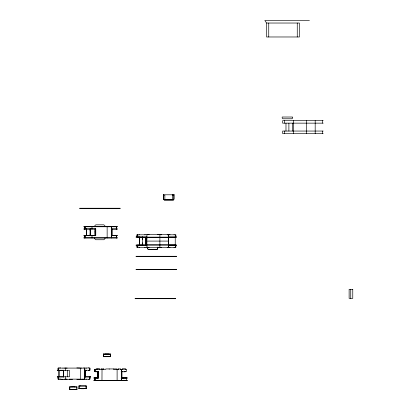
<?xml version="1.0" encoding="UTF-8"?>
<svg xmlns="http://www.w3.org/2000/svg" width="410" height="410" viewBox="0 0 410 410"><rect width="100%" height="100%" fill="white"/><g stroke="black" fill="none" stroke-linecap="round" stroke-linejoin="round"><path stroke-width="0.61" d="M146.672 245.042L146.672 237.139M173.758 199.168L173.261 200.018L173.942 199.234L173.942 194.396L173.942 199.234M163.59 199.234L163.774 194.396L163.59 199.234L164.272 200.018L173.261 200.018L164.272 200.018L163.774 199.168M309.417 20.5L264.829 20.5L266.577 23.032L266.577 36.977L299.423 36.977L299.423 23.032L266.577 23.032M323.188 120.627L282.639 120.627L282.639 123.149L323.188 123.149M323.188 131.051L282.639 131.051L282.639 133.573L323.188 133.573M163.59 194.97L164.81 194.97M172.113 194.97L173.942 194.97M79.648 208.234L120.202 208.234M79.648 208.413L120.202 208.413M83.876 226.576L117.429 226.576M83.876 226.761L117.429 226.761M83.891 228.923L95.766 228.923L95.766 235.642L83.891 235.642M117.414 228.923L111.3 228.923L111.3 235.642L117.414 235.642M83.891 229.108L95.289 228.923M95.766 229.108L95.397 228.923M111.469 229.108L117.414 229.108M86.413 230.645L86.679 230.645M90.092 230.645L90.477 230.645M86.413 233.92L86.679 233.92M90.092 233.92L90.477 233.92M147.098 234.612L170.058 234.612M139.446 234.797L136.991 234.797L136.991 237.139M144.694 234.797L149.199 234.612M161.54 234.797L157.599 234.612M173.953 234.797L175.834 234.797L175.834 237.139M83.891 235.458L95.289 235.642M95.766 235.458L95.397 235.642M111.469 235.458L117.414 235.458M136.048 236.954L146.908 236.954M168.52 236.954L176.597 236.954M136.048 237.139L176.597 237.139M143.428 237.318L137.878 237.139M144.694 237.318L175.152 237.318L175.116 236.954M83.876 237.8L117.429 237.8M83.876 237.984L117.429 237.984M142.301 239.04L142.485 237.139M146.631 241.09L168.407 241.09M142.301 243.135L142.485 245.042M143.428 244.857L137.878 245.042M144.694 244.857L175.152 244.857L175.116 245.221M136.048 245.042L176.597 245.042M136.048 245.221L146.908 245.221M168.52 245.221L176.597 245.221M139.446 247.379L136.991 247.379L136.991 245.042M144.694 247.379L149.199 247.563M157.583 247.379L161.54 247.379M147.098 247.563L170.058 247.563M173.953 247.379L175.834 247.379L175.834 245.042M136.048 256.27L176.597 256.27M136.048 256.455L176.597 256.455M136.048 269.411L176.597 269.411M136.048 269.595L176.597 269.595M135.095 298.531L175.649 298.531M135.095 298.716L175.649 298.716M110.408 355.716L110.592 356.715L103.31 356.715L103.31 354.045L110.592 354.045L110.408 355.029M103.31 354.091L105.606 354.091M108.296 354.091L110.592 354.091M103.31 354.23L110.592 354.23M110.592 354.901L110.592 355.911M103.31 356.531L110.592 356.526M88.586 367.903L86.079 368.088M62.909 368.088L80.222 368.088M81.928 368.088L76.844 367.903M86.433 368.088L83.671 367.903M99.533 369.282L105.8 369.282L105.8 368.938L116.845 368.938L116.845 369.282M118.551 369.282L113.467 369.282L113.467 368.938M120.033 369.282L123.056 369.282L123.056 368.938M102.023 369.282L101.967 380.664M57.236 370.25L63.909 370.25M86.648 370.25L84.644 370.25L84.644 376.969L90.759 376.969M57.236 370.435L69.49 370.435L69.49 376.785L57.236 376.785M96.888 371.439L98.18 371.439L98.169 378.158M121.104 371.439L122.877 371.439M97.811 371.788L98.169 371.788M121.488 371.788L121.831 371.439M84.819 376.785L90.759 376.785M57.236 376.969L63.909 376.969M93.859 377.815L98.169 377.815M121.437 377.815L127.382 377.815M93.859 378.158L98.18 378.158M121.104 378.158L127.382 378.158M60.654 379.127L58.056 379.127L58.056 376.785M63.14 379.311L59.481 379.127M88.586 379.311L86.079 379.127M93.844 380.321L127.397 380.321M93.844 380.664L127.397 380.664M78.945 385.984L86.228 385.984M69.685 387.014L76.967 387.014M76.967 387.686L76.967 388.695M76.783 387.819L76.967 386.83L69.685 386.83L69.685 389.5L71.35 389.315M78.945 388.413L86.228 388.413M76.783 388.501L76.967 389.5L75.302 389.315M78.945 388.552L81.242 388.552M83.932 388.552L86.228 388.552M69.685 389.315L76.967 389.31M69.685 389.444L76.967 389.444M350.75 289.306L350.75 298.362M322.424 120.627L322.424 123.149M322.424 131.051L322.424 133.573M315.182 120.627L315.182 133.573M306.485 120.627L306.485 133.573M297.26 23.032L297.26 36.977M293.498 120.627L293.498 133.573M292.463 123.149L292.463 131.051M288.891 123.149L288.891 131.051M285.98 123.149L285.98 131.051M284.335 120.627L284.335 123.149M284.335 131.051L284.335 133.573M268.74 23.032L268.74 36.977M175.736 234.797L175.736 236.954M175.736 245.221L175.736 247.379M175.239 237.139L175.239 245.042M174.363 234.797L167.177 234.797M174.363 247.379L167.177 247.379M168.587 234.797L168.587 247.379M168.52 234.797L168.52 239.204M168.52 242.971L168.52 247.379M168.407 239.204L168.407 242.971M159.895 234.797L159.895 247.379M146.934 234.797L146.908 239.158L146.631 239.158L146.908 247.379M146.836 239.158L146.836 243.017M146.76 237.318L146.76 239.158M146.76 243.017L146.76 244.857M145.873 237.139L145.873 245.042M145.775 237.318L145.775 244.857M145.232 234.797L139.041 234.797M145.207 247.379L139.041 247.379M142.424 236.954L142.424 239.25M142.424 242.93L142.424 245.221M142.301 236.954L142.301 245.221M139.564 236.954L139.564 245.221M139.472 237.139L139.472 245.042M137.775 234.797L137.775 236.954M137.775 245.221L137.775 247.379M137.745 234.797L137.745 237.139M137.745 245.042L137.745 247.379M137.073 234.797L137.073 236.954M137.073 245.221L137.073 247.379M126.582 377.815L126.582 380.664M126.26 377.815L126.26 378.158M126.26 380.321L126.26 380.664M125.209 371.439L125.209 371.788L122.626 371.788L122.626 371.439M125.209 377.815L125.209 378.158M125.122 368.938L125.178 369.282L125.209 368.938L122.605 368.938L122.605 369.282M125.065 368.938L125.065 369.282M125.065 380.321L125.065 380.664M124.999 368.938L124.999 369.282L126.582 369.282L126.582 371.439L124.85 371.439L124.85 371.788M124.963 371.439L124.999 371.788M124.999 377.815L124.963 378.158M124.999 380.321L124.999 380.664M124.85 377.815L124.85 378.158M123.328 377.815L123.328 378.158M123.215 377.815L123.215 378.158M123.056 380.321L122.995 380.664M122.938 368.938L122.938 369.282M122.938 380.321L122.938 380.664M122.81 368.938L122.81 369.282M122.836 371.439L122.836 371.788M122.836 377.815L122.836 378.158M122.81 380.321L122.81 380.664M122.626 377.815L122.626 378.158M122.6 380.321L122.605 380.664M121.975 371.439L121.975 378.158M121.975 380.321L121.975 380.664M121.831 377.815L121.831 378.158M121.58 371.788L121.58 371.439L121.616 378.158L121.58 377.815M121.437 369.282L121.437 380.664M121.355 369.282L121.355 380.321M121.298 371.439L121.298 378.158M120.355 369.282L120.355 368.938L118.085 368.938L118.085 369.282M120.355 380.321L120.355 380.664M120.243 368.938L120.243 369.282M120.243 380.321L120.243 380.664M118.198 368.938L118.198 369.282M118.198 380.321L118.198 380.664M118.085 380.321L118.085 380.664M117.111 369.282L117.111 380.664M116.845 380.321L116.845 380.664M116.614 226.576L116.614 229.108M116.614 235.458L116.614 237.984M116.501 226.761L116.501 228.923M116.501 235.642L116.501 237.8M116.291 226.576L116.291 229.108M116.291 235.458L116.291 237.984M113.467 380.321L113.467 380.664M111.986 228.923L111.986 235.642M111.925 228.923L111.925 235.642M111.745 228.923L111.745 235.642M111.469 226.576L111.469 237.984M111.387 226.761L111.387 237.8M110.592 380.321L110.592 380.664M109.178 368.938L109.178 369.282M109.178 380.321L109.178 380.664M108.296 354.23L108.296 353.897L105.606 353.897L105.606 354.23M107.143 226.576L107.143 237.984M105.8 380.321L105.8 380.664M105.339 380.321L105.339 380.664M105.027 226.576L105.027 225.971L103.879 224.823L95.776 224.823L94.628 225.971L94.628 226.576M105.027 237.984L105.027 238.594L103.879 239.742L95.776 239.742L94.628 238.594L94.628 237.984M103.832 369.282L103.832 368.938L101.152 368.938L101.152 369.282M103.72 368.938L103.72 369.282M103.72 380.321L103.72 380.664M103.494 354.045L103.494 356.715M103.31 380.321L103.31 380.664M101.27 368.938L101.27 369.282M101.27 380.321L101.27 380.664M101.152 380.321L101.152 380.664M99.799 369.282L99.799 368.938L96.104 368.938L96.104 369.282M99.799 380.321L99.799 380.664M99.727 368.938L99.727 369.282M99.727 380.321L99.727 380.664M99.533 380.321L99.533 380.664M98.303 368.938L98.303 369.282M98.303 380.321L98.303 380.664M98.108 368.938L98.108 369.282M98.031 371.439L98.031 378.158M98.108 380.321L98.108 380.664M97.872 371.439L97.872 378.158M97.826 371.439L97.826 378.158M97.313 368.938L97.313 369.282L94.679 369.282L94.679 371.439L95.853 371.439L95.853 371.788M97.313 380.321L97.313 380.664M97.237 368.938L97.237 369.282M97.237 380.321L97.237 380.664M97.011 371.439L97.088 371.788L95.627 371.788L95.627 371.439M97.011 377.815L97.088 378.158M96.888 377.815L96.888 378.158M96.294 368.938L96.294 369.282M96.294 380.321L96.294 380.664M96.104 380.321L96.104 380.664M95.822 377.815L95.853 378.158M95.781 371.439L95.781 371.788M95.781 377.815L95.781 378.158M95.627 377.815L95.627 378.158M95.176 229.108L95.176 230.825L94.9 230.825L95.125 235.642M95.084 228.923L95.084 235.642M95.069 369.282L95.069 371.439M95.069 378.158L95.069 380.321M94.997 369.282L94.997 371.439M94.997 377.815L94.997 380.664M94.869 369.282L94.869 371.439M94.869 378.158L94.869 380.321M94.679 377.815L94.679 380.664M91.999 226.576L91.999 229.108M92.019 235.458L91.999 237.984M90.364 230.645L90.364 233.92M90.277 228.923L90.277 235.642M90.21 228.923L90.21 230.645M90.21 233.92L90.21 235.642M90.092 228.923L90.092 235.642M89.959 376.785L89.959 379.127L88.478 379.311M89.846 368.088L89.846 370.25M89.846 376.969L89.846 379.127M89.641 368.088L89.641 370.25M89.641 376.785L89.641 379.127M88.586 370.25L86.1 370.25M88.478 367.903L89.959 368.088L89.959 370.25L88.283 370.435M86.679 228.923L86.679 235.642M86.587 228.923L86.587 230.645M86.587 233.92L86.587 235.642M86.53 228.923L86.53 235.642M86.413 228.923L86.413 235.642M86.433 379.311L76.844 379.311M86.044 385.928L86.044 388.598M85.341 370.25L85.352 376.969M85.157 370.25L85.208 376.969M85.065 226.761L85.065 228.923M85.065 235.642L85.065 237.8M85.029 226.576L85.029 229.108M85.029 235.458L85.029 237.984M84.814 226.761L84.814 228.923M84.814 235.642L84.814 237.8M84.819 368.088L84.819 379.127M84.711 226.576L84.711 229.108M84.711 235.458L84.711 237.984M84.732 368.088L84.732 379.127M83.932 388.413L83.932 388.747L81.242 388.747L81.242 388.413M83.732 368.088L81.513 368.088M83.732 379.127L81.513 379.127M80.457 368.088L80.488 379.127M80.222 379.127L69.177 379.127M79.13 385.928L79.13 388.598M74.671 387.014L74.671 386.681L71.981 386.681L71.981 387.014M72.555 379.311L61.485 379.311M69.869 386.83L69.869 389.5M67.491 370.435L67.491 376.785M67.158 368.088L64.529 368.088M67.158 379.127L64.529 379.127M65.364 368.088L65.344 370.543M65.344 376.677L65.364 379.127M63.54 370.435L63.54 376.785M63.442 370.25L63.442 376.969M63.104 368.088L59.481 368.088M60.613 367.903L58.056 368.088L58.056 370.435M59.004 370.25L59.004 376.969M58.963 370.435L58.963 376.785M58.415 368.088L58.415 370.25M58.415 376.969L58.415 379.127M58.374 368.088L58.374 370.435M58.374 376.785L58.374 379.127M58.158 368.088L58.158 370.25M58.158 376.969L58.158 379.127M157.624 248.419L157.086 249.326L157.763 248.542L157.763 247.045L157.624 248.419M292.53 117.993L291.848 118.782L282.864 118.782L282.183 117.993L282.183 117.014L292.53 117.014L292.53 117.993M147.554 248.419L148.097 249.326L157.086 249.326L148.097 249.326L147.554 248.419M172.666 194.791L164.866 194.791L164.866 199.378L172.666 199.378L172.666 194.791M147.6 247.045L147.415 248.542L147.6 247.045M352.764 289.306L349.125 289.306L349.125 298.362L352.764 298.362L352.764 289.306M80.611 385.928L78.945 385.928L78.945 388.598L86.228 388.598L86.228 385.928L80.611 385.928M125.209 380.664L125.209 380.321L125.178 380.664M103.838 380.664L103.838 380.321L103.832 380.664"/></g></svg>
